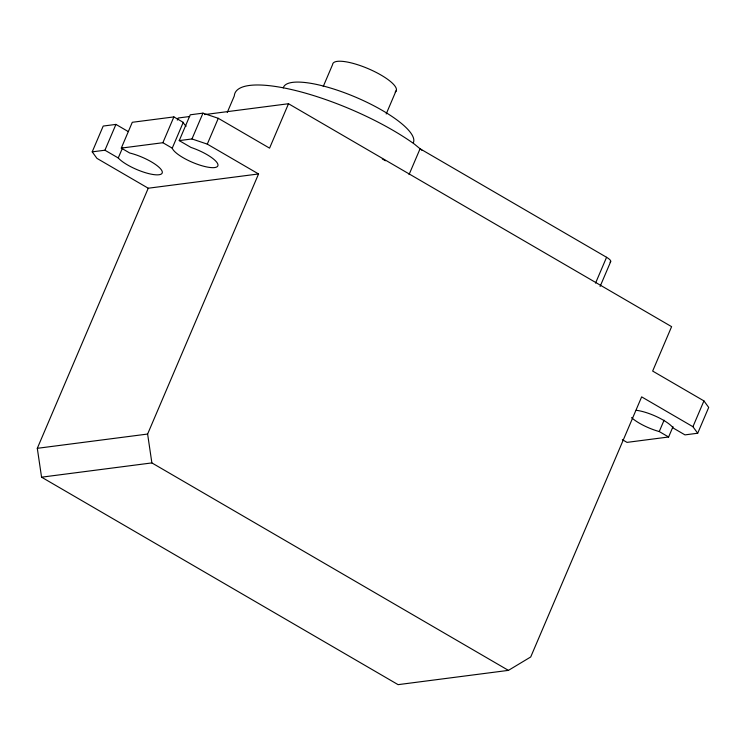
<?xml version="1.0" encoding="UTF-8"?>
<svg xmlns="http://www.w3.org/2000/svg" width="746" height="746" viewBox="0 0 746 746"><rect width="100%" height="100%" fill="white"/><g stroke="black" fill="none" stroke-linecap="round" stroke-linejoin="round"><path stroke-width="1.12" d="M636.282 410.309A24.805 6.714 23.1 0 1 673.274 428.073L684.968 434.881L697.697 433.24L692.931 426.712L641.653 396.872L530.714 656.974L508.418 670.374L151.876 462.912L147.615 434.051L258.554 173.958L148.24 188.225L96.961 158.385L92.206 151.858L103.209 126.055L115.938 124.405L128.303 131.604M92.206 151.858L104.925 150.216L115.938 124.405M104.925 150.216L118.25 157.965A24.805 6.714 23.1 0 0 148.613 173.585A24.805 6.714 23.1 0 0 160.287 168.521A24.805 6.714 23.1 0 0 129.701 152.995L121.29 148.1L132.294 122.288L173.883 116.917L183.246 122.363A24.805 6.714 23.1 0 0 186.136 126.195M118.25 157.965L122.652 147.643M121.29 148.1L162.88 142.719L173.883 116.917M508.418 670.374L398.103 684.651L41.562 477.179L37.3 448.318L148.24 188.225M177.287 120.115L178.191 117.999L189.68 116.516M697.697 433.24L708.7 407.428L703.935 400.9L652.657 371.07L671.605 326.655L288.506 103.731L269.567 148.146L218.289 118.316L202.968 113.15L190.239 114.8L179.236 140.602L190.929 147.41A24.805 6.714 23.1 0 1 217.692 163.812A24.805 6.714 23.1 0 1 198.324 164.605A24.805 6.714 23.1 0 1 172.242 148.165L183.246 122.363M179.236 140.602L191.964 138.961L202.968 113.15M258.554 173.958L207.285 144.118L218.289 118.316M227.26 112.45L234.309 95.926A112.926 30.558 23.1 0 1 301.002 91.917A112.926 30.558 23.1 0 1 414.422 144.118L421.816 150.198M323.232 86.517L332.595 64.566A34.493 9.334 23.1 0 1 369.401 69.192A34.493 9.334 23.1 0 1 395.175 92.038M386.195 113.97L396.443 89.93M409.06 174.583L420.073 148.762L606.573 257.286A9.456 2.555 23.1 0 1 610.032 262.116M595.56 283.107L606.573 257.286M600.101 286.455L610.676 261.669M673.013 426.675L668.602 436.997L659.25 431.552L664.089 420.194M692.931 426.712L703.935 400.9M204.618 114.586L288.506 103.731M37.3 448.318L147.615 434.051M41.562 477.179L151.876 462.912M668.602 436.997L627.013 442.378L622.341 439.655M191.964 138.961L207.285 144.118M162.88 142.719L172.242 148.165M382.297 158.926A112.926 30.558 23.1 0 1 385.412 160.772M283.293 87.916A70.581 19.098 23.1 0 1 355.04 96.915A70.581 19.098 23.1 0 1 413.303 142.775M659.25 431.552A24.805 6.714 23.1 0 1 631.545 417.62"/></g></svg>
